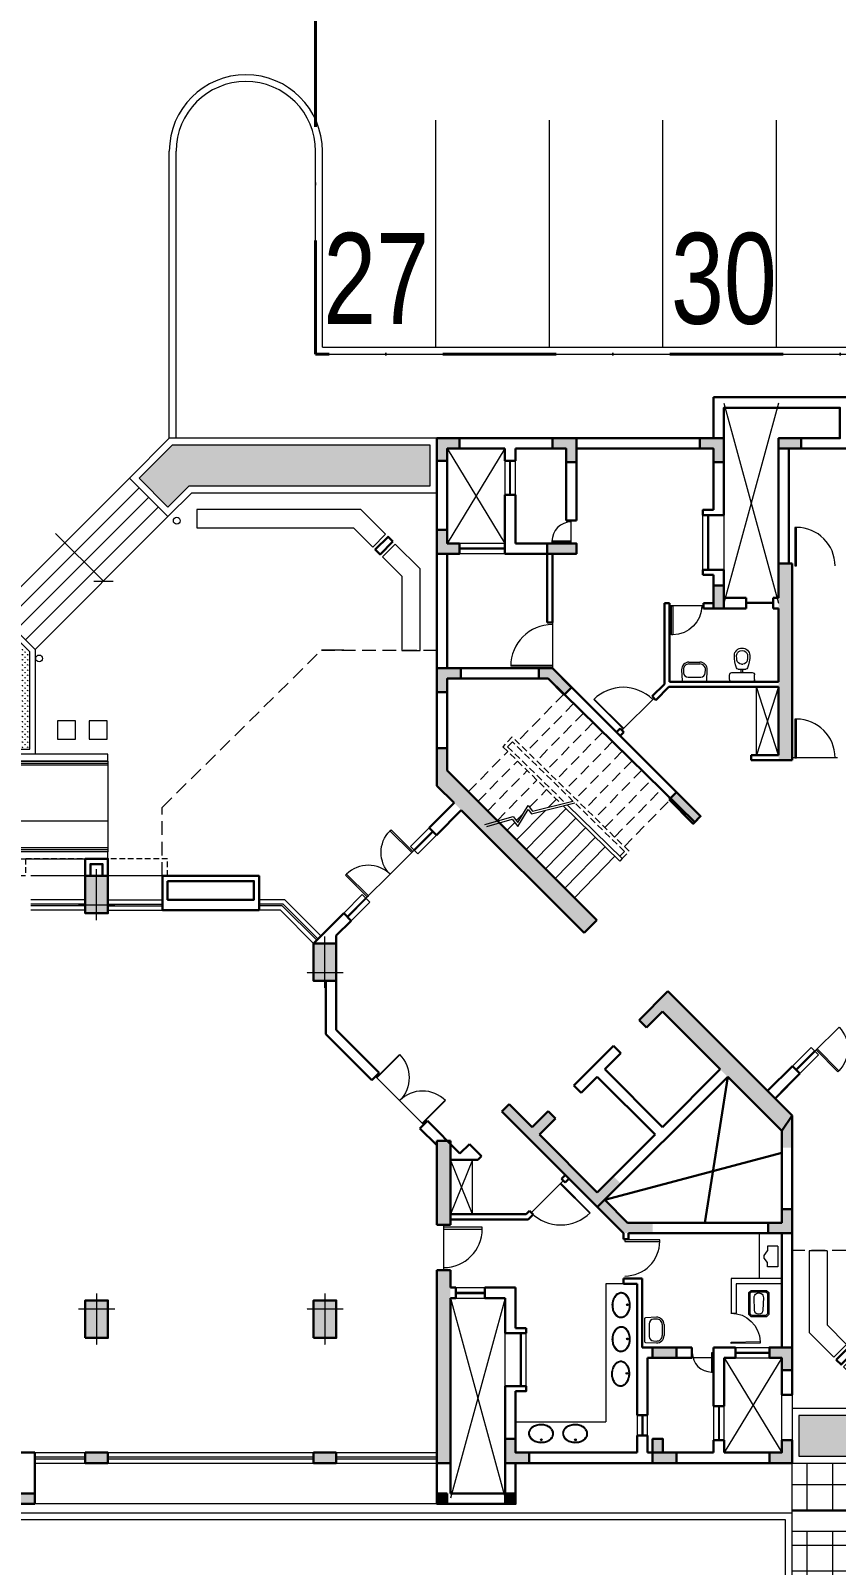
# Model space of a CAD drawing. Header units: inches. Extents: x 5542223 to 12533222, y 497239 to 5189502.
# Drawn here: x 6764877 to 6782619, y 2077747 to 2111526 of the extents above; entities that cross this region are included whole.
import ezdxf

# ---------------------------------------------------------------- set-up
doc = ezdxf.new("R2010")
doc.units = ezdxf.units.IN
doc.header["$MEASUREMENT"] = 0
for name, pattern in [('CENTER2', [1.125, 0.75, -0.125, 0.125, -0.125]), ('DASHDOT', [1, 0.5, -0.25, 0, -0.25]), ('HIDDEN', [0.375, 0.25, -0.125]), ('HIDDENX2', [0.75, 0.5, -0.25])]:
    doc.linetypes.add(name, pattern=pattern)
doc.layers.get('0').update_dxf_attribs({"color": 1})
for name, color, linetype, lineweight in [('Area_parking', 7, 'DASHDOT', 40), ('CILL', 7, 'Continuous', 20), ('col', 7, 'Continuous', 30), ('DOOR', 7, 'Continuous', 9), ('ELE', 7, 'Continuous', 13), ('grid', 7, 'CENTER2', 9), ('hatch_col', 8, 'Continuous', 5), ('HosGreenHatch', 7, 'Continuous', 5), ('HosPlanter', 7, 'Continuous', 13), ('HosRamp', 7, 'Continuous', 13), ('HosSteps', 7, 'Continuous', 13), ('LS PAVMNT', 8, 'Continuous', 5), ('PARKING NO TXT', 7, 'Continuous', 9), ('PROJECTION', 7, 'HIDDEN', 18), ('railing', 253, 'Continuous', 15), ('RAILING_ABOVE', 7, 'HIDDENX2', 18), ('Road', 7, 'Continuous', 15), ('Road_CStone', 8, 'Continuous', 15), ('S_Parkingbays', 7, 'Continuous', 13), ('STAIR', 253, 'Continuous', 5), ('STAIRS_ABOVE', 7, 'HIDDENX2', 18), ('terrha', 250, 'Continuous', 9), ('TEXT', 7, 'Continuous', 20), ('TOIFIT', 7, 'Continuous', 13), ('WALL', 7, 'Continuous', 30), ('wall_ele', 7, 'Continuous', 18), ('WIN', 7, 'Continuous', 20)]:
    doc.layers.add(name, color=color, linetype=linetype, lineweight=lineweight)
doc.layers.add('FURN', color=34, linetype='Continuous', lineweight=9, plot=False)
doc.styles.add('Parking_txt', font='arial.ttf', dxfattribs={"width": 0.75})
doc.styles.add('style1', font='ROMANS.SHX', dxfattribs={"width": 0.75, "height": 750})
doc.dimstyles.new('nuts', dxfattribs={"dimscale": 0, "dimtxt": 300, "dimasz": 250, "dimexe": 100, "dimexo": 50, "dimgap": 100, "dimtad": 1, "dimdec": 0, "dimzin": 0, "dimdsep": 46, "dimtxsty": 'style1', "dimblk": 'OBLIQUE', "dimcen": 250, "dimdle": 100, "dimclrd": 256, "dimclre": 256, "dimclrt": 256, "dimadec": 0, "dimazin": 0, "dimtfac": 1, "dimtdec": 0, "dimtmove": 2, "dimatfit": 3, "dimldrblk": 'OBLIQUE', "dimfxl": 1, "dimlwd": -1, "dimlwe": -1, "dimarcsym": 0})
pattern_1 = [(90, (-2274895.06, -572081.5), (-56.5685425, 56.5685425), [15, -98.137085]), (45, (-2274895.06, -572081.5), (-56.5685425, 56.5685425), [15, -65]), (135, (-2274895.06, -572081.5), (-56.5685425, -56.5685425), [15, -65])]

# ---------------------------------------------------------------- blocks, each defined once
blk = doc.blocks.new('Door')
for p, q in [((0, 0.458), (0, 0.444)), ((0, 0.458), (0.917, 0.458)), ((0, 0.444), (0.917, 0.444))]:
    blk.add_line(p, q)
blk.add_arc((0, 0.458), 0.917, 270, 360)
blk = doc.blocks.new('door-left')
at = {"layer": 'DOOR'}
blk.add_lwpolyline([(-0.402, 0.85), (-0.444, 0.85), (-0.444, 0), (-0.402, 0)], close=True, dxfattribs=at)
blk.add_arc((-0.406, 0), 0.85, 0, 90, dxfattribs=at)
blk = doc.blocks.new('WB-58X43')
for p, q in [((-122, 430), (122, 430)), ((-122, 390), (122, 390)), ((-282, 263), (-271, 19)), ((-251, 0), (251, 0)), ((-242, 264), (-239, 195)), ((-139, 100), (139, 100)), ((239, 195), (242, 264)), ((271, 19), (282, 263))]:
    blk.add_line(p, q)
for centre, radius, start, end in [((-122, 270), 160, 90, 182.663), ((-122, 270), 120, 90, 182.663), ((122, 270), 160, 357.337, 90), ((122, 270), 120, 357.337, 90), ((-251, 20), 20, 182.663, 270), ((-139, 200), 100, 182.663, 270), ((139, 200), 100, 270, 357.337), ((251, 20), 20, 270, 357.337)]:
    blk.add_arc(centre, radius, start, end)
blk = doc.blocks.new('WC')
for p, q in [((0, -225), (0, 225)), ((50, 275), (150, 275)), ((200, -225), (200, 225)), ((200, 20), (278, 20)), ((278, -83), (278, 83)), ((388, -14), (388, 14)), ((50, -275), (150, -275)), ((200, -20), (278, -20))]:
    blk.add_line(p, q)
for centre, radius, start, end in [((50, 225), 50, 90, 180), ((150, 225), 50, 0, 90), ((318, 83), 40, 110.57, 180), ((578, -610), 780, 90, 110.57), ((488, 14), 100, 98.2132, 180), ((578, -610), 730, 90, 98.2132), ((578, 19), 151, 41.4237, 90), ((578, 19), 101, 41.4237, 90), ((570, 0), 120, 315.6019, 44.3981), ((570, 0), 170, 315.6019, 44.3981), ((50, -225), 50, 180, 270), ((150, -225), 50, 270, 360), ((318, -83), 40, 180, 249.43), ((578, 610), 780, 249.43, 270), ((488, -14), 100, 180, 261.7868), ((578, 610), 730, 261.7868, 270), ((578, -19), 101, 270, 318.5763), ((578, -19), 151, 270, 318.5763)]:
    blk.add_arc(centre, radius, start, end)
blk = doc.blocks.new('Doorr')
for p, q in [((0, -0.458), (0, -0.444)), ((0, -0.444), (0.917, -0.444)), ((0, -0.458), (0.917, -0.458))]:
    blk.add_line(p, q)
blk.add_arc((0, -0.458), 0.917, 0, 90)
blk = doc.blocks.new('colum')
at = {"layer": 'hatch_col'}
blk.add_hatch(color=256, dxfattribs=at).paths.add_polyline_path([(250, 185), (-250, 185), (-250, -640), (250, -640)])
at = {"layer": 'col'}
blk.add_lwpolyline([(-250, -640), (250, -640), (250, 185), (-250, 185)], close=True, dxfattribs=at)
at = {"layer": 'grid'}
for p, q in [((-400, 0), (400, 0)), ((0, 335), (0, -790))]:
    blk.add_line(p, q, dxfattribs=at)
blk = doc.blocks.new('o-pan')
for p, q in [((50, 220), (0, 170)), ((0, 170), (0, -170)), ((62, 190), (30, 158)), ((30, 158), (30, -158)), ((530, 220), (50, 220)), ((518, 190), (62, 190)), ((435, 93), (160, 102)), ((550, 158), (518, 190)), ((580, 170), (530, 220)), ((550, -158), (550, 158)), ((580, -170), (580, 170)), ((0, -170), (50, -220)), ((30, -158), (62, -190)), ((50, -220), (530, -220)), ((62, -190), (518, -190)), ((160, -102), (435, -93)), ((518, -190), (550, -158)), ((530, -220), (580, -170))]:
    blk.add_line(p, q)
for centre, radius, start, end in [((157, 0), 102, 88.172, 271.828), ((432, 0), 92.9, 271.828, 88.172)]:
    blk.add_arc(centre, radius, start, end)
blk = doc.blocks.new('basin2')
for points in [[(278, -206, 0.12976), (261, -133, 0.106426), (201, -63, 0.084431), (116, -18, 0.073534), (7, 0, 0.073534), (-102, -14, 0.084431), (-188, -55, 0.106426), (-251, -122, 0.12976), (-272, -195, 0.12976), (-254, -269, 0.106426), (-194, -339, 0.084431), (-109, -383, 0.073534), (-1, -402, 0.073534), (108, -388, 0.084431), (195, -347, 0.106426), (258, -279, 0.12976)], [(263, -201, 0.119977), (247, -140, 0.106426), (192, -75, 0.084431), (111, -33, 0.073534), (7, -15, 0.073534), (-97, -28, 0.084431), (-180, -67, 0.106426), (-238, -130, 0.12976), (-257, -196, 0.009633), (-257, -201, 0.119977), (-240, -262, 0.106426), (-185, -327, 0.084431), (-104, -369, 0.073534), (0, -387, 0.073534), (104, -373, 0.084431), (187, -334, 0.106426), (245, -272, 0.12976), (263, -206, 0.009633)]]:
    blk.add_lwpolyline(points, format="xyb", close=True)
for radius in [17.8, 12.2]:
    blk.add_circle((-4, -64), radius)
blk = doc.blocks.new('urinal1')
for p, q in [((0, 228.6), (228.6, 228.6)), ((0, 228.6), (0, -228.6)), ((228.6, 228.6), (228.6, 127)), ((304.8, 25.4), (228.6, 127)), ((304.8, -38.1), (304.8, 25.4)), ((0, -228.6), (228.6, -228.6)), ((228.6, -127), (304.8, -38.1)), ((228.6, -228.6), (228.6, -127))]:
    blk.add_line(p, q)
blk = doc.blocks.new('B.HosMid')
at = {"layer": 'col'}
h = blk.add_hatch(color=256, dxfattribs=at)
h.paths.add_polyline_path([(8805, -23228), (8805, -23458), (8555, -23458), (8555, -23228)])
h.paths.add_polyline_path([(8555, -23458), (8305, -23458), (8305, -23228), (8555, -23228)])
h = blk.add_hatch(color=256, dxfattribs=at)
h.paths.add_polyline_path([(13835, -23228), (13835, -23458), (13585, -23458), (13585, -23228)])
h.paths.add_polyline_path([(13585, -23458), (13335, -23458), (13335, -23228), (13585, -23228)])
blk.add_hatch(color=256, dxfattribs=at).paths.add_polyline_path([(14945, -24128), (14945, -24358), (15445, -24358), (15445, -24128)])
at = {"layer": 'hatch_col'}
for points in [[(-1435, -1130), (-1435, -900), (-1935, -900), (-1935, -1130)], [(0, -1130), (0, -1430), (-230, -1430), (-230, -900), (300, -900), (300, -1130)], [(3245, -1130), (3245, -1430), (3015, -1430), (3015, -900), (3545, -900), (3545, -1130)], [(5860, -1130), (5590, -1130), (5590, -900), (6090, -900), (6090, -1400), (5860, -1400), (5860, -1130)], [(6090, -3445), (5590, -3445), (5590, -3215), (5860, -3215), (5860, -2915), (6090, -2915)], [(3015, -3445), (3015, -3215), (3661, -3215), (3661, -3445)], [(0, -4145), (-230, -4145), (-230, -4645), (0, -4645)], [(3846, -6190), (3641, -6190), (3284, -6547), (3122, -6384), (3546, -5960), (3846, -5960)], [(5860, -6190), (5560, -6190), (5560, -5960), (6090, -5960), (6090, -6490), (5860, -6490)], [(975, -8856), (445, -9386), (282, -9223), (813, -8693)], [(-152, -14792), (-1452, -16092), (-1735, -15809), (1000, -13074), (1283, -13357)], [(1637, -13710), (1474, -13873), (1120, -13519), (1283, -13357)], [(6090, -18213), (5790, -18213), (5790, -16438), (5860, -16368), (6090, -16368)], [(5790, -16438), (5790, -16368), (5860, -16368)], [(-1505, -18168), (-1205, -18168), (-1205, -18398), (-1735, -18398), (-1735, -17868), (-1505, -17868)], [(6090, -23458), (5790, -23458), (5790, -19213), (6090, -19213)], [(-1505, -21143), (-1235, -21143), (-1235, -20913), (-1735, -20913), (-1735, -21413), (-1505, -21413)], [(1340, -21143), (810, -21143), (810, -20913), (1340, -20913)], [(-1505, -23228), (-1235, -23228), (-1235, -23458), (-1735, -23458), (-1735, -22958), (-1505, -22958)], [(1110, -23228), (1110, -22928), (1340, -22928), (1340, -23458), (810, -23458), (810, -23228)], [(4355, -23228), (4355, -22928), (4585, -22928), (4585, -23458), (4055, -23458), (4055, -23228)], [(4585, -24358), (4355, -24358), (4355, -24128), (4585, -24128)], [(6090, -24358), (5860, -24358), (5860, -24128), (6090, -24128)]]:
    blk.add_hatch(color=256, dxfattribs=at).paths.add_polyline_path(points)
h = blk.add_hatch(color=256, dxfattribs=at)
h.paths.add_polyline_path([(-1735, -4180), (-1435, -4180), (-1435, -4480), (-1735, -4480)])
h.paths.add_polyline_path([(-1435, -4180), (-1735, -4180), (-1735, -3655), (-1435, -3655)])
h = blk.add_hatch(color=256, dxfattribs=at)
h.paths.add_polyline_path([(-1435, -7165), (-1620, -7165), (-1620, -4480), (-1435, -4480), (-1435, -4530)])
h.paths.add_polyline_path([(-1620, -7165), (-1735, -7165), (-1735, -4480), (-1620, -4480)])
h = blk.add_hatch(color=256, dxfattribs=at)
h.paths.add_polyline_path([(-1435, -7990), (-1735, -7990), (-1735, -7760), (-1435, -7760)])
h.paths.add_polyline_path([(-1435, -7760), (-1735, -7760), (-1735, -7165), (-1435, -7165)])
h = blk.add_hatch(color=256, dxfattribs=at)
h.paths.add_polyline_path([(6090, -8267), (5975, -8382), (5975, -7722), (6090, -7722)])
h.paths.add_polyline_path([(5975, -8382), (5949, -8408), (5807, -8267), (5860, -8214), (5860, -7722), (5975, -7722)])
h.paths.add_polyline_path([(6090, -8550), (5975, -8435), (5975, -8382), (6090, -8267)])
h.paths.add_polyline_path([(5975, -8435), (5949, -8408), (5975, -8382)])
h = blk.add_hatch(color=256, dxfattribs=at)
h.paths.add_polyline_path([(3012, -11628), (2729, -11345), (5807, -8267), (6090, -8550)])
h.paths.add_polyline_path([(2566, -11507), (2648, -11426), (2729, -11345), (3012, -11628), (2849, -11790)])
h = blk.add_hatch(color=256, dxfattribs=at)
h.paths.add_polyline_path([(-1452, -16092), (-1505, -16145), (-1505, -16513), (-1620, -16513), (-1620, -15977), (-1594, -15950)])
h.paths.add_polyline_path([(-1620, -15977), (-1735, -16092), (-1735, -15809), (-1620, -15924)])
h.paths.add_polyline_path([(-1620, -16374), (-1620, -16513), (-1735, -16513), (-1735, -16092), (-1620, -15977)])
h.paths.add_polyline_path([(-1620, -15977), (-1620, -15924), (-1594, -15950)])
h = blk.add_hatch(color=256, dxfattribs=at)
h.paths.add_polyline_path([(4659, -15722), (4497, -15884), (4334, -15722), (4497, -15559)])
h.paths.add_polyline_path([(4330, -16051), (4154, -16227), (3991, -16065), (4334, -15722), (4497, -15884)])
h.paths.add_polyline_path([(4154, -16227), (2556, -17825), (2040, -17309), (2202, -17147), (2556, -17500), (3829, -16227), (3475, -15874), (3638, -15711)])
h.paths.add_polyline_path([(1983, -18398), (1340, -18398), (1340, -18168), (1888, -18168), (2393, -17663), (2556, -17825)])
for p, q in [((-315, -14955), (191, -18168)), ((2393, -17663), (-1505, -16628))]:
    blk.add_line(p, q)
at = {"layer": 'CILL', "ltscale": 50}
for p, q in [((6097, -9637), (6509, -10049)), ((6261, -9475), (6671, -9886)), ((6509, -10049), (6671, -9886))]:
    blk.add_line(p, q, dxfattribs=at)
at = {"layer": 'col'}
for p, q in [((-1735, -3655), (-1435, -3655)), ((-1435, -7990), (-1735, -7990)), ((1637, -13710), (1000, -13074)), ((1474, -13873), (1120, -13519)), ((1474, -13873), (1637, -13710)), ((6090, -16368), (5790, -16368)), ((5790, -16368), (5790, -18213)), ((6090, -18213), (6090, -16368)), ((6090, -18213), (5790, -18213)), ((6090, -19213), (5790, -19213)), ((6090, -23458), (5790, -23458))]:
    blk.add_line(p, q, dxfattribs=at)
at = {"layer": 'col', "ltscale": 3}
blk.add_line((6090, -7722), (5860, -7722), dxfattribs=at)
at = {"layer": 'col'}
for points in [[(-1435, -900), (-1435, -1130), (-1935, -1130), (-1935, -900)], [(300, -1130), (0, -1130), (0, -1430), (-230, -1430), (-230, -900), (300, -900)], [(3545, -1130), (3245, -1130), (3245, -1430), (3015, -1430), (3015, -900), (3545, -900)], [(5590, -1130), (5860, -1130), (5860, -1400), (6090, -1400), (6090, -900), (5590, -900)], [(5590, -3215), (5860, -3215), (5860, -2915), (6090, -2915), (6090, -3445), (5590, -3445)], [(3661, -3445), (3015, -3445), (3015, -3215), (3661, -3215)], [(-230, -4145), (0, -4145), (0, -4645), (-230, -4645)], [(3546, -5960), (3846, -5960), (3846, -6190), (3641, -6190), (3284, -6547), (3122, -6384)], [(5560, -6190), (5860, -6190), (5860, -6490), (6090, -6490), (6090, -5960), (5560, -5960)], [(975, -8856), (445, -9386), (282, -9223), (813, -8693)], [(-1205, -18168), (-1505, -18168), (-1505, -17868), (-1735, -17868), (-1735, -18398), (-1205, -18398)], [(-1235, -21143), (-1505, -21143), (-1505, -21413), (-1735, -21413), (-1735, -20913), (-1235, -20913)], [(810, -21143), (1340, -21143), (1340, -20913), (810, -20913)], [(-1235, -23228), (-1505, -23228), (-1505, -22958), (-1735, -22958), (-1735, -23458), (-1235, -23458)], [(810, -23228), (1110, -23228), (1110, -22928), (1340, -22928), (1340, -23458), (810, -23458)], [(4055, -23228), (4355, -23228), (4355, -22928), (4585, -22928), (4585, -23458), (4055, -23458)], [(13835, -23228), (13835, -23458), (13335, -23458), (13335, -23228)], [(4355, -24128), (4585, -24128), (4585, -24358), (4355, -24358)], [(5860, -24128), (6090, -24128), (6090, -24358), (5860, -24358)], [(14945, -24358), (14945, -24128), (15445, -24128), (15445, -24358)]]:
    blk.add_lwpolyline(points, close=True, dxfattribs=at)
at = {"layer": 'col', "ltscale": 3}
blk.add_lwpolyline([(6090, -7722), (5860, -7722)], dxfattribs=at)
at = {"layer": 'col'}
for points in [[(13335, -10533), (13335, -10158), (13835, -10158), (13835, -10533)], [(13450, -10533), (13450, -10273), (13720, -10273), (13720, -10533)], [(8305, -23228), (8305, -23458), (8805, -23458), (8805, -23228), (8305, -23228)]]:
    blk.add_lwpolyline(points, dxfattribs=at)
at = {"layer": 'DOOR', "ltscale": 50}
for p, q in [((215, -4588), (965, -4588)), ((7120, -10498), (6590, -9967)), ((7651, -11028), (7120, -10498)), ((-2767, -13866), (-2233, -14393)), ((5940, -18213), (5940, -19213))]:
    blk.add_line(p, q, dxfattribs=at)
at = {"layer": 'DOOR', "ltscale": 1000}
blk.add_line((3546, -4960), (3546, -5960), dxfattribs=at)
at = {"layer": 'DOOR'}
for p, q in [((1307, -6622), (2014, -7329)), ((-2735, -7933), (-1735, -7933)), ((4010, -17948), (3303, -17241))]:
    blk.add_line(p, q, dxfattribs=at)
at = {"layer": 'ELE', "lineweight": 18, "ltscale": 0.1}
for p, q in [((1983, -19513), (2367, -19513)), ((2367, -19513), (2367, -22553)), ((4355, -22553), (2367, -22553))]:
    blk.add_line(p, q, dxfattribs=at)
at = {"layer": 'FURN', "ltscale": 4}
blk.add_line((7441, -14950), (6381, -16010), dxfattribs=at)
at = {"layer": 'PROJECTION', "ltscale": 3}
blk.add_line((6090, -24358), (14945, -24358), dxfattribs=at)
at = {"layer": 'PROJECTION', "ltscale": 500}
for points in [[(-14010, 0), (-1935, 0)], [(11331, -10533), (11331, -10533), (11331, -10533), (12020, -10533), (12020, -10158), (15150, -10158), (15150, -10533), (17050, -10533), (17050, -10158), (20180, -10158), (20180, -10533), (22080, -10533), (22080, -10533), (22080, -10533), (22080, -10533)]]:
    blk.add_lwpolyline(points, dxfattribs=at)
at = {"layer": 'PROJECTION', "ltscale": 1200}
for points in [[(12141, -10533), (12141, -9028), (8634, -5568), (6090, -5568)], [(-7786, -13825), (-7786, -15301), (-4263, -18777), (-1735, -18777)]]:
    blk.add_lwpolyline(points, dxfattribs=at)
at = {"layer": 'railing'}
blk.add_line((2010, -10154), (2063, -10208), dxfattribs=at)
for points in [[(3222, -8970), (2010, -10154)], [(3307, -8992), (2063, -10208)]]:
    blk.add_lwpolyline(points, dxfattribs=at)
at = {"layer": 'RAILING_ABOVE', "ltscale": 300}
for points in [[(2010, -10154), (2010, -10154), (1853, -9993), (4428, -7477), (4637, -7691), (3349, -8951)], [(2064, -10102), (1959, -9995), (4426, -7583), (4531, -7690), (3296, -8897)]]:
    blk.add_lwpolyline(points, dxfattribs=at)
at = {"layer": 'STAIR', "ltscale": 3}
blk.add_line((8141, -5568), (8634, -5568), dxfattribs=at)
at = {"layer": 'STAIR', "ltscale": 5}
for p, q in [((4121, -9953), (3243, -9054)), ((4333, -9741), (3699, -9092)), ((3909, -10165), (3028, -9264)), ((4545, -9529), (4376, -9356)), ((3485, -10589), (2599, -9684)), ((3697, -10377), (2814, -9474)), ((3060, -11014), (2170, -10103)), ((3272, -10801), (2385, -9893))]:
    blk.add_line(p, q, dxfattribs=at)
at = {"layer": 'STAIR'}
for points in [[(4990, -9444), (4428, -9286), (4305, -9450), (4077, -9072), (4004, -9170), (3052, -8927)], [(5030, -9405), (4408, -9230), (4310, -9361), (4082, -8982), (3984, -9113), (3093, -8886)]]:
    blk.add_lwpolyline(points, dxfattribs=at)
at = {"layer": 'STAIRS_ABOVE', "ltscale": 500}
for p, q in [((3078, -6740), (4106, -7791)), ((3293, -6531), (4320, -7582)), ((2864, -6950), (3891, -8001)), ((2435, -7369), (3462, -8421)), ((2649, -7160), (3677, -8211)), ((2220, -7579), (3248, -8630)), ((1791, -7999), (2819, -9050)), ((2006, -7789), (3033, -8840)), ((5182, -8892), (4315, -8006)), ((5394, -8680), (4530, -7796)), ((2389, -9469), (1362, -8418)), ((1577, -8208), (2604, -9259)), ((4757, -9316), (3886, -8425)), ((4970, -9104), (4101, -8216)), ((2175, -9679), (1147, -8628)), ((4051, -9023), (3672, -8635)), ((1960, -9888), (933, -8837)), ((3632, -9023), (3457, -8845))]:
    blk.add_line(p, q, dxfattribs=at)
at = {"layer": 'STAIRS_ABOVE', "ltscale": 5}
blk.add_line((4341, -9319), (4196, -9171), dxfattribs=at)
at = {"layer": 'terrha', "ltscale": 3}
for p, q in [((-230, -130), (-1435, -4530)), ((-1435, -130), (-230, -4530)), ((4590, -1130), (5860, -3215)), ((5860, -1130), (4590, -3215)), ((4585, -19828), (5790, -24228)), ((5790, -19828), (4585, -24228)), ((-1505, -21143), (-235, -23228)), ((-235, -21143), (-1505, -23228))]:
    blk.add_line(p, q, dxfattribs=at)
at = {"layer": 'WALL', "ltscale": 0.1}
for p, q in [((0, 0), (0, -900)), ((-230, -900), (6090, -900)), ((-230, -900), (-230, -2595)), ((6090, -6284), (6090, -900)), ((-3015, -1130), (-1665, -1130)), ((-1665, -1130), (-1665, -3655)), ((0, -1130), (3015, -1130)), ((0, -1130), (0, -2480)), ((3015, -1955), (3015, -1130)), ((3245, -1955), (3245, -1130)), ((3245, -1130), (4360, -1130)), ((4360, -1400), (4360, -1130)), ((4590, -1130), (5860, -1130)), ((4590, -1400), (4590, -1130)), ((5860, -3215), (5860, -1130)), ((4360, -1400), (4590, -1400)), ((3015, -2715), (3015, -1955)), ((3245, -2715), (3245, -1955)), ((4360, -3215), (4360, -2150)), ((4360, -2150), (4590, -2150)), ((4590, -3445), (4590, -2150)), ((3015, -3445), (3015, -3215)), ((3245, -3215), (4360, -3215)), ((5590, -3445), (5590, -3215)), ((5590, -3215), (5860, -3215)), ((3015, -3445), (3546, -3445)), ((3661, -3445), (4590, -3445)), ((5590, -3445), (5860, -3445)), ((5860, -5960), (5860, -3445)), ((230, -3795), (-230, -3795)), ((-230, -3795), (-230, -4415)), ((0, -3910), (230, -3910)), ((0, -3910), (0, -4530)), ((230, -3910), (230, -3795)), ((-720, -4415), (-230, -4415)), ((-720, -4645), (215, -4645)), ((0, -4530), (215, -4530)), ((165, -4645), (215, -4645)), ((1080, -6314), (1080, -4530)), ((-1435, -6260), (965, -6260)), ((979, -6375), (1266, -6663)), ((1080, -6314), (1348, -6581)), ((1973, -7370), (2055, -7451)), ((2055, -7289), (2136, -7370)), ((-835, -7875), (-835, -7990)), ((7360, -14868), (8305, -13923)), ((7523, -15031), (8535, -14019)), ((7523, -15031), (7360, -14868)), ((-1735, -15809), (-1735, -21958)), ((-1505, -16145), (-1505, -18168)), ((5583, -16645), (6299, -15929)), ((6090, -16464), (6462, -16092)), ((6462, -16092), (6299, -15929)), ((3181, -17201), (3262, -17282)), ((3262, -17119), (3343, -17201)), ((3262, -17282), (3343, -17201)), ((3969, -17989), (4050, -17908)), ((4078, -18098), (3969, -17989)), ((4126, -17983), (4050, -17908)), ((5075, -18098), (4078, -18098)), ((-1505, -18398), (-1505, -20913)), ((1868, -18398), (1868, -18532)), ((1983, -18532), (1868, -18532)), ((1983, -18398), (1983, -18532)), ((1566, -19398), (1566, -20913)), ((1566, -19398), (1983, -19398)), ((1681, -19513), (1983, -19513)), ((1681, -19513), (1681, -21143)), ((4355, -20487), (4355, -19598)), ((5030, -19598), (4355, -19598)), ((5030, -19828), (4585, -19828)), ((4585, -20602), (4585, -19828)), ((5030, -19828), (5030, -19598)), ((4125, -20487), (4125, -20602)), ((4355, -20487), (4125, -20487)), ((4125, -20602), (4585, -20602)), ((-1235, -20913), (-1505, -20913)), ((-1235, -20913), (-1235, -21143)), ((-485, -20913), (-485, -21143)), ((-5, -20913), (-235, -20913)), ((-5, -20913), (-5, -22208)), ((1566, -20913), (475, -20913)), ((475, -20913), (475, -21143)), ((-1235, -21143), (-1505, -21143)), ((-1505, -21143), (-1505, -21843)), ((-1505, -21143), (-1505, -21958)), ((-235, -21143), (-235, -22208)), ((-5, -21143), (-5, -22208)), ((1451, -21143), (475, -21143)), ((4355, -23228), (4355, -21878)), ((4585, -23458), (4585, -21763)), ((-1505, -21958), (-1735, -21958)), ((-5, -22208), (-235, -22208)), ((1681, -22403), (1451, -22403)), ((-1505, -22958), (-1735, -22958)), ((-1735, -22958), (-1735, -23458)), ((-1505, -22958), (-1505, -23228)), ((-5, -22958), (-235, -22958)), ((-235, -22958), (-235, -23228)), ((-5, -22958), (-5, -23228)), ((1681, -22853), (1451, -22853)), ((1451, -22853), (1451, -23228)), ((1681, -22853), (1681, -23228)), ((-235, -23228), (-1505, -23228)), ((1451, -23228), (-5, -23228)), ((4355, -23228), (1681, -23228)), ((14945, -24358), (14945, -23228)), ((4585, -23458), (-1735, -23458)), ((4355, -24358), (4355, -23458)), ((4585, -24128), (4585, -23458))]:
    blk.add_line(p, q, dxfattribs=at)
at = {"layer": 'WALL', "ltscale": 3}
for p, q in [((3245, -2715), (3015, -2715)), ((3245, -3215), (3015, -3215)), ((3546, -5960), (282, -9223)), ((3641, -6190), (409, -9350)), ((1348, -6581), (1266, -6663)), ((2055, -7289), (1973, -7370)), ((5860, -8214), (2566, -11507)), ((6090, -8550), (5712, -8927)), ((5554, -9086), (2849, -11790)), ((1888, -18168), (-1505, -18168))]:
    blk.add_line(p, q, dxfattribs=at)
at = {"layer": 'WALL'}
for p, q in [((-1735, -3655), (-1435, -3655)), ((-1735, -3655), (-1735, -4180)), ((-1735, -3655), (-1735, -6260)), ((-1435, -3655), (-1435, -4415)), ((3546, -4960), (3546, -3445)), ((3661, -4960), (3661, -3445)), ((-1320, -4415), (-1435, -4415)), ((-1435, -4645), (-1435, -6260)), ((-1320, -4645), (-1435, -4645)), ((-1320, -4415), (-1320, -4645)), ((-720, -4415), (-720, -4645)), ((215, -4645), (215, -4530)), ((965, -6260), (965, -4530)), ((965, -4530), (1080, -4530)), ((3661, -4960), (3546, -4960)), ((5860, -5960), (3546, -5960)), ((6090, -5919), (6090, -8550)), ((-1735, -6260), (-1735, -7990)), ((979, -6375), (-1435, -6375)), ((-1435, -6375), (-1435, -7875)), ((5860, -6190), (3641, -6190)), ((5860, -6190), (5860, -8214)), ((-1735, -7990), (-835, -7990)), ((-1435, -7875), (-835, -7875)), ((-835, -7875), (-835, -7990)), ((5554, -9086), (6097, -9637)), ((5712, -8927), (6261, -9476)), ((409, -9350), (282, -9223)), ((6261, -9476), (6097, -9637)), ((8142, -11357), (7980, -11520)), ((8805, -12020), (8142, -11357)), ((2849, -11790), (2566, -11507)), ((8305, -11845), (7980, -11520)), ((8305, -12020), (8305, -11845)), ((-1735, -15809), (1000, -13074)), ((1637, -13710), (1000, -13074)), ((8305, -12845), (8305, -13923)), ((8535, -12845), (8535, -14019)), ((-152, -14792), (1120, -13519)), ((1474, -13873), (1120, -13519)), ((1474, -13873), (1637, -13710)), ((2040, -14438), (2202, -14276)), ((2393, -14792), (2040, -14438)), ((3072, -15146), (2202, -14276)), ((-1742, -14722), (-1904, -14885)), ((-1742, -14722), (-1195, -15269)), ((1120, -16065), (-152, -14792)), ((1120, -16065), (2393, -14792)), ((-1358, -15431), (-1904, -14885)), ((-1904, -14885), (-1492, -15297)), ((-1505, -16145), (-315, -14955)), ((2556, -17825), (-315, -14955)), ((1283, -16227), (2556, -14955)), ((2909, -15308), (2556, -14955)), ((2909, -15308), (3072, -15146)), ((-1735, -15809), (-1505, -16145)), ((1983, -18398), (4659, -15722)), ((3475, -15874), (3638, -15711)), ((3829, -16227), (3475, -15874)), ((3991, -16065), (3638, -15711)), ((3991, -16065), (4497, -15559)), ((4659, -15722), (4497, -15559)), ((2556, -17500), (1283, -16227)), ((2556, -17500), (3829, -16227)), ((5583, -16645), (5374, -16437)), ((6090, -18213), (6090, -16464)), ((5790, -16783), (5190, -16783)), ((5790, -17983), (5790, -16783)), ((1888, -18168), (2393, -17663)), ((4126, -17983), (5075, -17983)), ((5790, -17983), (5075, -17983)), ((5790, -18098), (5075, -18098)), ((5790, -18213), (5790, -18098)), ((6090, -18213), (5790, -18213)), ((-1505, -18398), (1868, -18398)), ((5790, -19598), (5790, -19213)), ((6090, -19213), (5790, -19213)), ((6090, -24358), (6090, -19213)), ((5675, -19828), (5675, -19598)), ((5675, -19598), (5790, -19598)), ((5675, -19828), (5790, -19828)), ((5790, -20703), (5790, -19828)), ((6090, -20703), (6090, -20178)), ((5790, -24128), (5790, -20703)), ((14945, -23228), (16235, -23228)), ((5790, -24128), (4585, -24128)), ((6090, -24358), (4355, -24358)), ((16680, -24358), (14945, -24358))]:
    blk.add_line(p, q, dxfattribs=at)
at = {"layer": 'WALL', "ltscale": 1000}
for p, q in [((5109, -16702), (5374, -16437)), ((5190, -16783), (5109, -16702)), ((1983, -19398), (1983, -19513)), ((-485, -20913), (-235, -20913)), ((-485, -21143), (-235, -21143)), ((1451, -22403), (1451, -21143)), ((1681, -22403), (1681, -21143))]:
    blk.add_line(p, q, dxfattribs=at)
at = {"layer": 'WALL', "lineweight": 18}
for p, q in [((-1005, -18398), (-1005, -19398)), ((-1505, -19398), (-390, -19398)), ((-1505, -19513), (-505, -19513))]:
    blk.add_line(p, q, dxfattribs=at)
at = {"layer": 'WALL', "lineweight": 18, "ltscale": 0.1}
for p, q in [((-505, -19513), (-505, -20160)), ((-390, -19398), (-390, -20160)), ((-390, -20160), (-505, -20160))]:
    blk.add_line(p, q, dxfattribs=at)
at = {"layer": 'WALL', "ltscale": 0.1}
for points in [[(-3015, -1130), (-3015, 0), (0, 0)], [(-1435, -3655), (-1435, -900), (-2785, -900), (-2785, -230), (-230, -230), (-230, -900)], [(0, -2480), (230, -2480), (230, -2595), (-230, -2595)], [(4355, -21878), (4125, -21878), (4125, -21763), (4585, -21763)]]:
    blk.add_lwpolyline(points, dxfattribs=at)
at = {"layer": 'WALL'}
for points in [[(12135, -10533), (10005, -10533), (10005, -11288), (12135, -11288), (12135, -10533)], [(12020, -10648), (10120, -10648), (10120, -11058), (12020, -11058), (12020, -10648)]]:
    blk.add_lwpolyline(points, dxfattribs=at)
at = {"layer": 'wall_ele', "ltscale": 0.1}
for p, q in [((-950, -7875), (-950, -6375)), ((5305, -17983), (5305, -16783))]:
    blk.add_line(p, q, dxfattribs=at)
at = {"layer": 'wall_ele', "ltscale": 4}
for p, q in [((12135, -10533), (13335, -10533)), ((13835, -10533), (15035, -10533))]:
    blk.add_line(p, q, dxfattribs=at)
at = {"layer": 'wall_ele', "ltscale": 50}
for p, q in [((-1735, -21958), (-1735, -22958)), ((-1505, -22958), (-1505, -21958))]:
    blk.add_line(p, q, dxfattribs=at)
at = {"layer": 'WIN', "ltscale": 50}
for p, q in [((4360, -2150), (4360, -1400)), ((4590, -1400), (4590, -2150)), ((4590, -3215), (5590, -3215)), ((4590, -3445), (5590, -3445)), ((-1435, -6375), (-950, -7875)), ((-1435, -7875), (-950, -6375)), ((5305, -16783), (5790, -17983)), ((5305, -17983), (5790, -16783)), ((-235, -20913), (-1235, -20913)), ((-235, -21143), (-1235, -21143)), ((-235, -22958), (-235, -22208)), ((-5, -22208), (-5, -22958)), ((1451, -22853), (1451, -22403)), ((1681, -22403), (1681, -22853))]:
    blk.add_line(p, q, dxfattribs=at)
at = {"layer": 'WIN', "ltscale": 0.1}
for p, q in [((4465, -2150), (4465, -1400)), ((4485, -2150), (4485, -1400)), ((-230, -2595), (-230, -3795)), ((99, -3795), (99, -2595)), ((119, -3795), (119, -2595)), ((230, -3795), (230, -2595)), ((4590, -3320), (5590, -3320)), ((4590, -3340), (5590, -3340)), ((-1320, -4520), (-720, -4520)), ((-1320, -4540), (-720, -4540)), ((6583, -9974), (6172, -9563)), ((6597, -9960), (6186, -9549)), ((8054, -11445), (7644, -11035)), ((8068, -11431), (7658, -11021)), ((9441, -11058), (8642, -11857)), ((9441, -11058), (10005, -11058)), ((13335, -11058), (12135, -11058)), ((13835, -11058), (15035, -11058)), ((9477, -11153), (8708, -11923)), ((9494, -11193), (8736, -11951)), ((9536, -11288), (8805, -12020)), ((9477, -11153), (10005, -11153)), ((9494, -11193), (10005, -11193)), ((9533, -11288), (10005, -11288)), ((13335, -11153), (12135, -11153)), ((13335, -11193), (12135, -11193)), ((13335, -11288), (12135, -11288)), ((13835, -11153), (15035, -11153)), ((13835, -11193), (15035, -11193)), ((13835, -11288), (15035, -11288)), ((-1830, -14810), (-2241, -14400)), ((-1816, -14796), (-2226, -14386)), ((4125, -21763), (4125, -20602)), ((4236, -20602), (4236, -21763)), ((4256, -20602), (4256, -21763)), ((4585, -21763), (4585, -20602)), ((-485, -21018), (-1235, -21018)), ((-485, -21018), (-1235, -21018)), ((-485, -21038), (-1235, -21038)), ((-485, -21038), (-1235, -21038)), ((-130, -22208), (-130, -22958)), ((-110, -22208), (-110, -22958)), ((1556, -22403), (1556, -22853)), ((1576, -22403), (1576, -22853)), ((14945, -23228), (6090, -23228)), ((8305, -23323), (6090, -23323)), ((8305, -23363), (6090, -23363)), ((8305, -23458), (6090, -23458)), ((13335, -23323), (8805, -23323)), ((13335, -23363), (8805, -23363)), ((13335, -23458), (8805, -23458)), ((14945, -23323), (13835, -23323)), ((14945, -23363), (13835, -23363)), ((14945, -23458), (13835, -23458))]:
    blk.add_line(p, q, dxfattribs=at)
at = {"layer": 'WIN'}
blk.add_line((3130, -3215), (3130, -2715), dxfattribs=at)
at = {"layer": 'WIN', "ltscale": 25}
for p, q in [((5675, -19598), (5030, -19598)), ((5675, -19695), (5030, -19695)), ((5675, -19730), (5030, -19730)), ((5675, -19828), (5030, -19828))]:
    blk.add_line(p, q, dxfattribs=at)
at = {"layer": 'WIN', "lineweight": 18, "ltscale": 0.1}
blk.add_line((52, -21143), (475, -21143), dxfattribs=at)
at = {"layer": 'WIN', "ltscale": 0.1}
for points in [[(7732, -10947), (7569, -11109), (7980, -11520)], [(7732, -10947), (8142, -11357)], [(-2152, -14312), (-2315, -14474), (-1904, -14885)], [(-2152, -14312), (-1742, -14722)]]:
    blk.add_lwpolyline(points, dxfattribs=at)
at = {"layer": 'col', "ltscale": 750, "rotation": 180}
for p in [(13585, -11173), (8555, -12660)]:
    blk.add_blockref('colum', p, dxfattribs=at)
at = {"layer": 'col', "ltscale": 750, "extrusion": (-2.23152e-36, -4.32341e-36, -1)}
for p in [(-8555, -20063), (-13585, -20063)]:
    blk.add_blockref('colum', p, dxfattribs=at)
at = {"layer": 'DOOR', "xscale": -1000, "yscale": 1000, "zscale": 1000}
for p in [(-2235, -3713), (-2235, -7933), (-2235, -7933)]:
    blk.add_blockref('door-left', p, dxfattribs=at)
at = {"layer": 'DOOR', "ltscale": 50}
for p, xscale, yscale, zscale, rotation in [((590, -4588), 750, 750, 750, 180), ((6870, -10247), 796.8750000337785, 796.8750000344589, 796.8750000343788, 314.9999999999764), ((7371, -10748), -796.8750000337785, 796.8750000344589, 796.8750000343788, 314.9999999999764), ((-2515, -14115), 796.875000035179, 796.875000034459, 796.8750000343788, 135.3791713832644), ((5940, -18713), -1000, 1000, 1000, 90)]:
    blk.add_blockref('door-left', p, dxfattribs=dict(at, xscale=xscale, yscale=yscale, zscale=zscale, rotation=rotation))
at = {"layer": 'DOOR', "ltscale": 1000, "xscale": -1000, "yscale": 1000, "zscale": 1000, "rotation": 180}
blk.add_blockref('Door', (3546, -5460), dxfattribs=at)
at = {"layer": 'DOOR', "zscale": 1000}
for p, xscale, yscale, rotation in [((1661, -6976), -1000.0000000013, 999.9999999999999, 224.9999999999245), ((3686, -17624), -1000.000000001301, 1000, 44.99999999992455)]:
    blk.add_blockref('Door', p, dxfattribs=dict(at, xscale=xscale, yscale=yscale, rotation=rotation))
at = {"layer": 'DOOR', "lineweight": 18, "ltscale": 50}
for p, xscale, yscale, zscale, rotation in [((1947, -18942), -900, 900, 900, 90), ((-386, -20493), 749.999999999972, 750, 750, 89.20812022256877)]:
    blk.add_blockref('door-left', p, dxfattribs=dict(at, xscale=xscale, yscale=yscale, zscale=zscale, rotation=rotation))
at = {"layer": 'FURN', "ltscale": 4, "zscale": 779.9999999998967}
for p, xscale, yscale, rotation in [((7164, -15227), 779.9999999985783, 780.0000000000001, 134.9999999997823), ((6658, -15733), -780.0000000005535, 779.9999999999999, 315.0000000000242)]:
    blk.add_blockref('Doorr', p, dxfattribs=dict(at, xscale=xscale, yscale=yscale, rotation=rotation))
at = {"layer": 'TOIFIT', "rotation": 90}
blk.add_blockref('WC', (-632, -6260), dxfattribs=at)
at = {"layer": 'TOIFIT', "xscale": -1}
blk.add_blockref('WB-58X43', (418, -6260), dxfattribs=at)
at = {"layer": 'TOIFIT', "lineweight": 18}
blk.add_blockref('urinal1', (-1422, -18914), dxfattribs=at)
at = {"layer": 'TOIFIT', "lineweight": 18, "rotation": 270}
blk.add_blockref('o-pan', (-999, -19658), dxfattribs=at)
at = {"layer": 'TOIFIT', "lineweight": 18, "xscale": -1}
for name, p, rotation in [('basin2', (1831, -19979), 90), ('WB-58X43', (1516, -20531), 90), ('basin2', (1831, -20729), 90), ('basin2', (1842, -21489), 90), ('basin2', (3042, -23010), 180), ('basin2', (3792, -23010), 180)]:
    blk.add_blockref(name, p, dxfattribs=dict(at, rotation=rotation))
at = {"layer": 'WIN', "xscale": -500, "yscale": 500, "zscale": 500, "rotation": 270}
blk.add_blockref('door-left', (3130, -2965), dxfattribs=at)
at = {"layer": 'WIN', "lineweight": 18, "xscale": -500, "yscale": 500, "zscale": 500, "rotation": 180}
blk.add_blockref('door-left', (242, -21030), dxfattribs=at)
blk = doc.blocks.new('HosEnt4')
at = {"layer": 'HosGreenHatch', "ltscale": 0.1}
h = blk.add_hatch(dxfattribs=at)
h.set_pattern_fill('GRASS', color=256, scale=80, style=0)
h.set_pattern_definition([(90, (5557178.187, 2072128.13), (56.5685425, 56.5685425), [15, -98.137085]), (135, (5557178.19, 2072128.13), (56.5685425, 56.5685425), [15, -65]), (45, (5557178.19, 2072128.13), (56.5685425, -56.5685425), [15, -65])])
h.paths.add_polyline_path([(150, -150), (5831, -150), (6559, -879), (5923, -1515), (5458, -1050), (150, -1050)])
at = {"layer": 'HosGreenHatch'}
h = blk.add_hatch(dxfattribs=at)
h.set_pattern_fill('GRASS', color=256, scale=80, style=0)
h.set_pattern_definition(pattern_1)
h.paths.add_polyline_path([(9975, -3923), (9749, -3923), (8968, -4705), (8968, -6844), (9975, -6844)])
h = blk.add_hatch(dxfattribs=at)
h.set_pattern_fill('GRASS', color=256, scale=80, style=0)
h.set_pattern_definition(pattern_1)
h.paths.add_polyline_path([(14275, -6108), (12275, -6108), (12275, -6959), (14275, -6959)])
at = {"ltscale": 0.1}
for p, q in [((1129, -2116), (1674, -1571)), ((5290, -1571), (1674, -1571)), ((5290, -1971), (5290, -1571)), ((1412, -2399), (1840, -1971)), ((5290, -1971), (1840, -1971)), ((372, -2874), (917, -2329)), ((917, -2329), (1200, -2611)), ((1359, -2452), (1076, -2169)), ((1129, -2116), (1412, -2399)), ((772, -3039), (1200, -2611)), ((372, -4672), (372, -2874)), ((772, -4672), (772, -3039)), ((12125, -5868), (12125, -4048)), ((17245, -5958), (17245, -3958)), ((772, -4672), (372, -4672)), ((10175, -5958), (10125, -5958)), ((12035, -5958), (10215, -5958)), ((12125, -5958), (12075, -5958)), ((12125, -5958), (12125, -5908)), ((7245, -7109), (7245, -9109)), ((10125, -7109), (10175, -7109)), ((10125, -7109), (10125, -7159)), ((10125, -7199), (10125, -9019)), ((10215, -7109), (12035, -7109)), ((12075, -7109), (12125, -7109)), ((12125, -7109), (12125, -7159)), ((12125, -7199), (12125, -9019)), ((12125, -9059), (12125, -9109))]:
    blk.add_line(p, q, dxfattribs=at)
at = {"color": 8, "ltscale": 0.1}
for p, q in [((12035, -7199), (12035, -5868)), ((12035, -5868), (17245, -5868)), ((12075, -7159), (12075, -5908)), ((12075, -5908), (17245, -5908)), ((12035, -7199), (14185, -7199)), ((12075, -7159), (14225, -7159)), ((14185, -9250), (14185, -7199)), ((14225, -9250), (14225, -7159)), ((7245, -9019), (12865, -9019)), ((7245, -9059), (12825, -9059)), ((12825, -9259), (12825, -9059)), ((12865, -9259), (12865, -9019)), ((12825, -9259), (12865, -9259)), ((14185, -9250), (14225, -9250))]:
    blk.add_line(p, q, dxfattribs=at)
for points in [[(7245, -7159), (10175, -7159), (10175, -4008), (17245, -4008)], [(7245, -7199), (10215, -7199), (10215, -4048), (17245, -4048)]]:
    blk.add_lwpolyline(points, dxfattribs=at)
at = {"ltscale": 0.1}
for points in [[(7658, -6622), (7258, -6622), (7258, -6222), (7658, -6222)], [(8358, -6622), (7958, -6622), (7958, -6222), (8358, -6222)]]:
    blk.add_lwpolyline(points, close=True, dxfattribs=at)
at = {"color": 5, "ltscale": 0.1}
for centre in [(5781, -1869), (8711, -4798)]:
    blk.add_circle(centre, 75, dxfattribs=at)
at = {"layer": 'HosRamp', "ltscale": 0.1}
for points in [[(0, 0), (5893, 0), (6771, -879), (5923, -1727), (5396, -1200), (0, -1200)], [(150, -150), (5831, -150), (6559, -879), (5923, -1515), (5458, -1050), (150, -1050)], [(14425, -5958), (14425, -7109), (12125, -7109), (12125, -5958), (14425, -5958)]]:
    blk.add_lwpolyline(points, close=True, dxfattribs=at)
for points in [[(17245, -3958), (10125, -3958), (10125, -7109), (7245, -7109), (7245, -6959), (9975, -6959), (9975, -3808), (17245, -3808), (17245, -3958)], [(9975, -3808), (9701, -3808), (8853, -4657), (8853, -6959)], [(9975, -3923), (9749, -3923), (8968, -4705), (8968, -6844), (9975, -6844)], [(14425, -5958), (17805, -5958), (17805, -6108), (14425, -6108)], [(14275, -6108), (12275, -6108), (12275, -6959), (14275, -6959), (14275, -6108)], [(14425, -7109), (14425, -9250), (14275, -9250), (14275, -7109)], [(7245, -9259), (12775, -9259), (12775, -9109), (7245, -9109), (7245, -9259)]]:
    blk.add_lwpolyline(points, dxfattribs=at)
at = {"layer": 'HosSteps', "ltscale": 0.1}
for p, q in [((9701, -3808), (6771, -879)), ((9277, -4233), (6347, -1303)), ((9489, -4021), (6559, -1091)), ((9065, -4445), (6135, -1515)), ((8853, -4657), (5923, -1727)), ((17305, -6108), (17305, -9259)), ((17555, -6108), (17555, -9259)), ((17805, -6108), (17805, -9258))]:
    blk.add_line(p, q, dxfattribs=at)
at = {"layer": 'WALL', "ltscale": 0.1}
blk.add_line((1253, -2558), (970, -2275), dxfattribs=at)
blk.add_lwpolyline([(970, -2275), (1076, -2169), (1359, -2452), (1253, -2558)], close=True, dxfattribs=at)
for points in [[(5877, -2402), (7273, -1008)], [(17245, -5046), (12125, -5046)], [(10125, -8419), (7245, -8419)]]:
    blk.add_leader(points, dimstyle='nuts', override={"dimscale": 100, "dimasz": 3, "dimtad": 0})
blk = doc.blocks.new('HosEnt3')
at = {"layer": 'HosGreenHatch', "ltscale": 0.1}
h = blk.add_hatch(dxfattribs=at)
h.set_pattern_fill('GRASS', color=256, scale=80, style=0)
h.set_pattern_definition([(90, (-5557177.83, 2072128.13), (-56.5685425, 56.5685425), [15, -98.137085]), (45, (-5557177.83, 2072128.13), (-56.5685425, 56.5685425), [15, -65]), (135, (-5557177.83, 2072128.13), (-56.5685425, -56.5685425), [15, -65])])
h.paths.add_polyline_path([(-150, -150), (-5830, -150), (-6559, -879), (-5922, -1515), (-5457, -1050), (-150, -1050)])
at = {"layer": 'HosGreenHatch'}
h = blk.add_hatch(dxfattribs=at)
h.set_pattern_fill('GRASS', color=256, scale=80, style=0)
h.set_pattern_definition([(90, (-2214935.06, -572081.5), (-56.5685425, 56.5685425), [15, -98.137085]), (45, (-2214935.06, -572081.5), (-56.5685425, 56.5685425), [15, -65]), (135, (-2214935.06, -572081.5), (-56.5685425, -56.5685425), [15, -65])])
h.paths.add_polyline_path([(-8963, -4701), (-9740, -3923), (-9975, -3923), (-9975, -6843), (-8963, -6843)])
at = {"ltscale": 0.1}
for p, q in [((-1358, -2452), (-1075, -2169)), ((-17245, -5954), (-17245, -3954)), ((-12125, -5864), (-12125, -4044)), ((-12035, -5954), (-10215, -5954)), ((-10175, -5954), (-10125, -5954)), ((-10215, -7108), (-12035, -7108)), ((-10125, -7108), (-10175, -7108)), ((-10125, -7108), (-10125, -7158)), ((-10125, -7198), (-10125, -9018)), ((-7245, -7108), (-7245, -9108))]:
    blk.add_line(p, q, dxfattribs=at)
for points in [[(-5289, -1571), (-5289, -1971), (-1839, -1971), (-1411, -2399), (-1128, -2116), (-1673, -1571)], [(-8357, -6622), (-7957, -6622), (-7957, -6222), (-8357, -6222)], [(-7657, -6622), (-7257, -6622), (-7257, -6222), (-7657, -6222)]]:
    blk.add_lwpolyline(points, close=True, dxfattribs=at)
blk.add_lwpolyline([(-371, -4672), (-371, -2874), (-916, -2329), (-1199, -2611), (-771, -3039), (-771, -4672), (-371, -4672)], dxfattribs=at)
at = {"color": 3, "ltscale": 0.1}
blk.add_lwpolyline([(-7245, -7108), (-10125, -7108), (-10125, -3954), (-17245, -3954)], dxfattribs=at)
at = {"color": 8, "ltscale": 0.1}
for points in [[(-7245, -7158), (-10175, -7158), (-10175, -4004), (-17245, -4004)], [(-7245, -7198), (-10215, -7198), (-10215, -4044), (-17245, -4044)], [(-7245, -9018), (-12035, -9018), (-12035, -5864), (-17245, -5864)], [(-7245, -9058), (-12075, -9058), (-12075, -5904), (-17245, -5904)]]:
    blk.add_lwpolyline(points, dxfattribs=at)
at = {"color": 5, "ltscale": 0.1}
for centre in [(-5728, -1816), (-8760, -4848)]:
    blk.add_circle(centre, 75, dxfattribs=at)
at = {"layer": 'HosPlanter', "ltscale": 0.1}
for points in [[(0, 0), (-5892, 0), (-6771, -879), (-5922, -1727), (-5395, -1200), (0, -1200)], [(-150, -150), (-5830, -150), (-6559, -879), (-5922, -1515), (-5457, -1050), (-150, -1050)]]:
    blk.add_lwpolyline(points, close=True, dxfattribs=at)
blk.add_lwpolyline([(-9975, -6843), (-8963, -6843), (-8963, -4701), (-9740, -3923), (-9975, -3923), (-9975, -3804), (-9697, -3804), (-8848, -4653), (-8848, -6954)], dxfattribs=at)
at = {"layer": 'HosRamp', "ltscale": 0.1}
blk.add_lwpolyline([(-17245, -3954), (-10125, -3954), (-10125, -7108), (-7245, -7108), (-7245, -6958), (-9975, -6958), (-9975, -3804), (-17245, -3804), (-17245, -3954)], dxfattribs=at)
at = {"layer": 'HosRamp'}
blk.add_lwpolyline([(-17245, -6104), (-12275, -6104), (-12275, -9258), (-7245, -9258), (-7245, -9108), (-12125, -9108), (-12125, -5954), (-17245, -5954), (-17245, -6104)], dxfattribs=at)
at = {"layer": 'HosSteps', "ltscale": 0.1}
for p, q in [((-9697, -3804), (-6771, -879)), ((-9485, -4017), (-6559, -1091)), ((-9272, -4229), (-6347, -1303)), ((-9060, -4441), (-6135, -1515)), ((-8848, -4653), (-5922, -1727))]:
    blk.add_line(p, q, dxfattribs=at)
at = {"layer": 'WALL', "ltscale": 0.1}
blk.add_line((-1252, -2558), (-969, -2275), dxfattribs=at)
blk.add_lwpolyline([(-969, -2275), (-1075, -2169), (-1358, -2452), (-1252, -2558)], close=True, dxfattribs=at)
blk.add_leader([(-17245, -5042), (-12125, -5042)], dimstyle='nuts', override={"dimscale": 100, "dimasz": 3, "dimtad": 0})
at = {"layer": 'TEXT'}
for points in [[(-7344, -3149), (-8396, -2098)], [(-11173, -5954), (-11173, -7108)], [(-10125, -8419), (-7245, -8419)]]:
    blk.add_leader(points, dimstyle='nuts', override={"dimscale": 100, "dimasz": 3, "dimtad": 0}, dxfattribs=at)

msp = doc.modelspace()

# ---------------------------------------------------------------- hatches: boundary and pattern name
at = {"layer": 'LS PAVMNT', "ltscale": 0.1}
h = msp.add_hatch(dxfattribs=at)
h.set_pattern_fill('ANSI37', color=256, scale=4480, angle=45, style=0)
h.set_pattern_definition([(90, (1268778.94, 4143125.9), (-560, 1e-13), []), (180, (1268778.94, 4143125.9), (-1e-13, -560), [])])
h.paths.add_polyline_path([(6787086.26, 2078940.412), (6787085.835, 2079997.789), (6781797.133, 2079997.789), (6781647.133, 2079997.789), (6781647.133, 2078940.412)])
h.paths.add_polyline_path([(6791622.133, 2078940.412), (6791622.133, 2083806.199), (6791347.864, 2083806.199), (6788418.067, 2080876.403), (6787535.836, 2079994.172), (6787536.26, 2078940.412)])
h.paths.add_polyline_path([(6792072.133, 2078940.412), (6797091.774, 2078940.412), (6797091.774, 2083806.199), (6792072.133, 2083806.199)])
h.paths.add_polyline_path([(6788538.569, 2080979.784), (6788723.092, 2080979.784), (6788723.092, 2081354.784), (6788538.569, 2081354.784)], flags=24)
h.paths.add_polyline_path([(6788682.025, 2080663.091), (6789235.597, 2080663.091), (6789235.597, 2081038.091), (6788682.025, 2081038.091)], flags=24)
h = msp.add_hatch(dxfattribs=at)
h.set_pattern_fill('ANSI37', color=256, scale=4480, angle=45, style=0)
h.set_pattern_definition([(270, (1268778.94, 7868.5), (-560, -1e-13), []), (180, (1268778.94, 7868.5), (-1e-13, 560), [])])
h.paths.add_polyline_path([(6797091.774, 2075271.61), (6797091.774, 2072503.987), (6792072.133, 2072503.987), (6792072.133, 2075271.61)])
h.paths.add_polyline_path([(6792072.133, 2075721.61), (6792072.133, 2078489.233), (6797091.774, 2078489.233), (6797091.774, 2075721.61)])
h.paths.add_polyline_path([(6791622.133, 2075271.61), (6791622.133, 2072503.987), (6787536.441, 2072503.987), (6787537.554, 2075271.61), (6788086.374, 2075271.61), (6788086.374, 2073946.61), (6788136.374, 2073946.61), (6788136.374, 2073646.61), (6788436.374, 2073646.61), (6788436.374, 2073946.61), (6788486.374, 2073946.61), (6788486.374, 2075271.61)])
h.paths.add_polyline_path([(6788486.374, 2075721.61), (6788486.374, 2077046.61), (6788436.374, 2077046.61), (6788436.374, 2077346.61), (6788136.374, 2077346.61), (6788136.374, 2077046.61), (6788086.374, 2077046.61), (6788086.374, 2075721.61), (6787537.735, 2075721.61), (6787538.847, 2078489.233), (6791622.133, 2078489.233), (6791622.133, 2075721.61)])
h.paths.add_polyline_path([(6787086.441, 2072503.987), (6781647.133, 2072503.987), (6781647.133, 2075271.61), (6784768.293, 2075271.61), (6784768.293, 2073646.61), (6784668.293, 2073646.61), (6784668.293, 2073496.61), (6784968.293, 2073496.61), (6784968.293, 2073646.61), (6784868.293, 2073646.61), (6784868.293, 2075271.61), (6787087.554, 2075271.61)])
h.paths.add_polyline_path([(6784868.293, 2077346.61), (6784968.293, 2077346.61), (6784968.293, 2077496.61), (6784668.293, 2077496.61), (6784668.293, 2077346.61), (6784768.293, 2077346.61), (6784768.293, 2075721.61), (6781647.133, 2075721.61), (6781647.133, 2078489.233), (6787088.847, 2078489.233), (6787087.735, 2075721.61), (6784868.293, 2075721.61)])
h.paths.add_polyline_path([(6789549.123, 2077495.256), (6790798.851, 2077495.256), (6790798.851, 2077029.908), (6789549.123, 2077029.908)], flags=24)

# ---------------------------------------------------------------- linework, layer by layer
msp.add_circle((6864263.374, 1819279.277), 1322040.52)
at = {"layer": 'Area_parking', "ltscale": 5000}
msp.add_lwpolyline([(6836451.955, 2104407.199), (6771151.955, 2104407.199), (6771151.955, 2122707.199), (6836451.955, 2122707.199)], close=True, dxfattribs=at)
at = {"layer": 'LS PAVMNT'}
msp.add_line((6781647.133, 2070996.61), (6781647.133, 2079997.789), dxfattribs=at)
at = {"layer": 'LS PAVMNT', "ltscale": 0.1}
for p, q in [((6787089.028, 2078940.412), (6781647.133, 2078940.412)), ((6787088.847, 2078489.233), (6781647.133, 2078489.233))]:
    msp.add_line(p, q, dxfattribs=at)
at = {"layer": 'Road'}
for p, q in [((6767929.817, 2102556.199), (6767929.817, 2108871.131)), ((6771301.955, 2104557.199), (6771301.955, 2108871.131)), ((6771301.955, 2104557.199), (6836301.955, 2104557.199))]:
    msp.add_line(p, q, dxfattribs=at)
at = {"layer": 'Road', "ltscale": 6000}
for p, q in [((6781497.133, 2078747.199), (6764497.133, 2078747.199)), ((6781497.133, 2072247.199), (6781497.133, 2078747.199))]:
    msp.add_line(p, q, dxfattribs=at)
at = {"layer": 'Road'}
msp.add_arc((6769615.886, 2108871.131), 1686.069, 0, 180, dxfattribs=at)
at = {"layer": 'Road_CStone', "ltscale": 6000}
for p, q in [((6768079.817, 2102556.199), (6768079.817, 2108871.131)), ((6771151.955, 2104407.199), (6771151.955, 2108871.131)), ((6771151.955, 2104407.199), (6836451.955, 2104407.199)), ((6781647.133, 2078897.199), (6764347.133, 2078897.199))]:
    msp.add_line(p, q, dxfattribs=at)
msp.add_arc((6769615.886, 2108871.131), 1536.069, 0, 180, dxfattribs=at)
at = {"layer": 'S_Parkingbays'}
for p, q in [((6773801.955, 2104557.199), (6773801.955, 2109557.199)), ((6776301.955, 2104557.199), (6776301.955, 2109557.199)), ((6778801.955, 2104557.199), (6778801.955, 2109557.199)), ((6781301.955, 2104557.199), (6781301.955, 2109557.199))]:
    msp.add_line(p, q, dxfattribs=at)

# ---------------------------------------------------------------- block references
at = {"layer": 'col', "xscale": -1}
msp.add_blockref('B.HosMid', (6779912.133, 2103456.199), dxfattribs=at)
at = {"layer": 'HosRamp', "xscale": -1, "rotation": 180}
msp.add_blockref('HosEnt4', (6781647.133, 2079997.789), dxfattribs=at)
at = {"layer": 'LS PAVMNT'}
msp.add_blockref('HosEnt3', (6773822.133, 2102556.199), dxfattribs=at)

# ---------------------------------------------------------------- texts
at = {"layer": 'PARKING NO TXT', "style": 'Parking_txt', "width": 0.75}
for s, p in [('27', (6771321.989, 2105073.525, 0)), ('30', (6778977.781, 2105073.525, 0))]:
    msp.add_text(s, height=2000, dxfattribs=at).set_placement(p)

doc.saveas('drawing.dxf')
